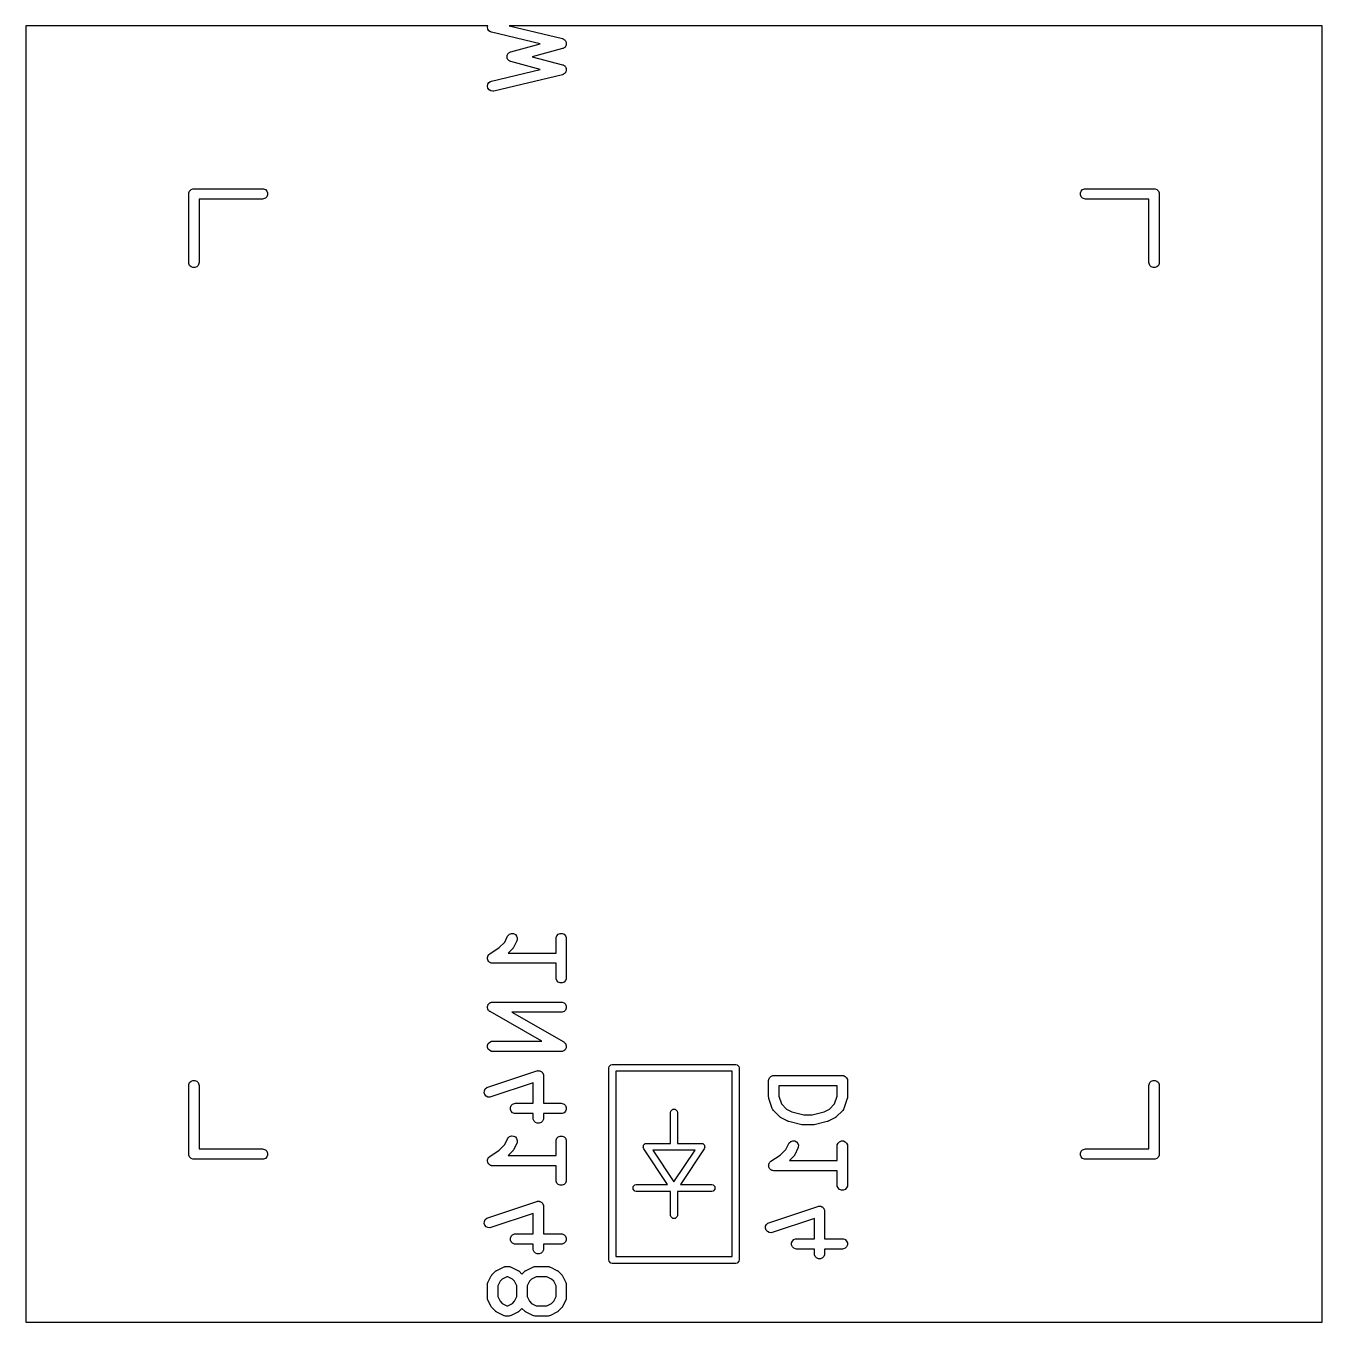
# Model space of a CAD drawing. Extents: x 100 to 190, y -154 to -36.
# Drawn here: x 142.95 to 161.85, y -133.28 to -114.38 of the extents above; entities that cross this region are included whole.
import ezdxf

# ---------------------------------------------------------------- set-up
doc = ezdxf.new("R2010")
doc.units = 0
doc.layers.add('BLACK', color=7, linetype='CONTINUOUS')

msp = doc.modelspace()

# ---------------------------------------------------------------- linework, layer by layer
at = {"layer": 'BLACK', "linetype": 'CONTINUOUS'}
for p, q in [((149.683951, -114.375), (142.95, -114.375)), ((142.95, -114.375), (142.95, -133.275)), ((149.679871, -114.392137), (149.683951, -114.375)), ((149.684504, -114.421032), (149.679871, -114.392137)), ((149.69984, -114.445954), (149.684504, -114.421032)), ((149.723547, -114.463111), (149.69984, -114.445954)), ((149.737447, -114.467901), (149.723547, -114.463111)), ((150.448303, -114.637152), (149.737447, -114.467901)), ((149.994871, -114.375), (150.772191, -114.560076)), ((161.85, -114.375), (149.994871, -114.375)), ((161.85, -133.275), (161.85, -114.375)), ((150.021208, -114.751044), (150.448303, -114.637152)), ((150.774144, -114.705504), (150.331613, -114.823512)), ((150.772191, -114.560076), (150.777209, -114.561805)), ((150.779119, -114.703638), (150.774144, -114.705504)), ((150.777209, -114.561805), (150.779013, -114.562045)), ((150.779013, -114.562045), (150.780642, -114.562988)), ((150.78091, -114.703351), (150.779119, -114.703638)), ((150.780642, -114.562988), (150.786091, -114.564866)), ((150.782509, -114.702366), (150.78091, -114.703351)), ((150.787911, -114.700341), (150.782509, -114.702366)), ((150.786091, -114.564866), (150.794914, -114.571251)), ((150.796559, -114.69372), (150.787911, -114.700341)), ((150.794914, -114.571251), (150.804337, -114.576707)), ((150.805832, -114.688015), (150.796559, -114.69372)), ((150.804337, -114.576707), (150.806677, -114.579764)), ((150.80809, -114.684894), (150.805832, -114.688015)), ((150.806677, -114.579764), (150.809798, -114.582023)), ((150.811148, -114.682554), (150.80809, -114.684894)), ((150.809798, -114.582023), (150.815503, -114.591294)), ((150.816602, -114.673132), (150.811148, -114.682554)), ((150.815503, -114.591294), (150.822125, -114.599945)), ((150.822989, -114.664308), (150.816602, -114.673132)), ((150.822125, -114.599945), (150.823118, -114.603668)), ((150.823881, -114.66056), (150.822989, -114.664308)), ((150.823118, -114.603668), (150.825134, -114.606945)), ((150.82581, -114.657229), (150.823881, -114.66056)), ((150.825134, -114.606945), (150.826856, -114.617688)), ((150.827244, -114.646435), (150.82581, -114.657229)), ((150.826856, -114.617688), (150.829665, -114.62822)), ((150.829767, -114.63584), (150.827244, -114.646435)), ((150.829665, -114.62822), (150.829157, -114.632038)), ((150.829157, -114.632038), (150.829767, -114.63584)), ((149.965688, -114.818697), (149.968237, -114.809134)), ((149.966327, -114.823512), (149.965688, -114.818697)), ((149.965688, -114.828327), (149.966327, -114.823512)), ((149.968237, -114.837889), (149.965688, -114.828327)), ((149.968237, -114.809134), (149.969542, -114.799319)), ((149.969542, -114.847705), (149.968237, -114.837889)), ((149.969542, -114.799319), (149.971976, -114.795113)), ((149.971976, -114.85191), (149.969542, -114.847705)), ((149.971976, -114.795113), (149.973228, -114.790421)), ((149.973228, -114.856603), (149.971976, -114.85191)), ((149.973228, -114.790421), (149.979243, -114.782561)), ((149.979243, -114.864462), (149.973228, -114.856603)), ((149.979243, -114.782561), (149.984204, -114.773994)), ((149.984204, -114.87303), (149.979243, -114.864462)), ((149.984204, -114.773994), (149.988061, -114.77104)), ((149.988061, -114.875983), (149.984204, -114.87303)), ((149.988061, -114.77104), (149.991015, -114.767183)), ((149.991015, -114.879841), (149.988061, -114.875983)), ((149.991015, -114.767183), (149.999582, -114.762222)), ((149.999582, -114.884801), (149.991015, -114.879841)), ((149.999582, -114.762222), (150.007442, -114.756207)), ((150.007442, -114.890817), (149.999582, -114.884801)), ((150.007442, -114.756207), (150.014629, -114.753511)), ((150.014629, -114.893512), (150.007442, -114.890817)), ((150.014629, -114.753511), (150.01634, -114.752521)), ((150.01634, -114.894503), (150.014629, -114.893512)), ((150.01634, -114.752521), (150.01778, -114.752329)), ((150.01778, -114.894694), (150.01634, -114.894503)), ((150.01778, -114.752329), (150.021208, -114.751044)), ((150.021208, -114.89598), (150.01778, -114.894694)), ((150.448303, -115.009871), (150.021208, -114.89598)), ((150.331613, -114.823512), (150.774144, -114.94152)), ((149.737447, -115.179124), (150.448303, -115.009871)), ((150.77219, -115.086948), (149.772191, -115.325044)), ((150.777208, -115.085218), (150.77219, -115.086948)), ((150.774144, -114.94152), (150.779119, -114.943385)), ((150.779013, -115.084979), (150.777208, -115.085218)), ((150.780642, -115.084035), (150.779013, -115.084979)), ((150.779119, -114.943385), (150.78091, -114.943673)), ((150.786091, -115.082158), (150.780642, -115.084035)), ((150.78091, -114.943673), (150.782509, -114.944657)), ((150.782509, -114.944657), (150.787911, -114.946683)), ((150.794914, -115.075772), (150.786091, -115.082158)), ((150.787911, -114.946683), (150.796559, -114.953303)), ((150.804337, -115.070317), (150.794914, -115.075772)), ((150.796559, -114.953303), (150.805832, -114.959009)), ((150.806677, -115.067259), (150.804337, -115.070317)), ((150.805832, -114.959009), (150.80809, -114.962129)), ((150.809798, -115.065001), (150.806677, -115.067259)), ((150.80809, -114.962129), (150.811148, -114.96447)), ((150.815503, -115.055729), (150.809798, -115.065001)), ((150.811148, -114.96447), (150.816605, -114.973895)), ((150.822125, -115.047079), (150.815503, -115.055729)), ((150.816605, -114.973895), (150.822988, -114.982716)), ((150.823118, -115.043355), (150.822125, -115.047079)), ((150.822988, -114.982716), (150.823879, -114.986461)), ((150.825134, -115.040079), (150.823118, -115.043355)), ((150.823879, -114.986461), (150.82581, -114.989795)), ((150.826856, -115.029335), (150.825134, -115.040079)), ((150.82581, -114.989795), (150.827244, -115.000592)), ((150.829665, -115.018804), (150.826856, -115.029335)), ((150.827244, -115.000592), (150.829767, -115.011184)), ((150.829767, -115.011184), (150.829157, -115.014985)), ((150.829157, -115.014985), (150.829665, -115.018804)), ((149.679871, -115.254888), (149.684504, -115.225993)), ((149.686649, -115.283356), (149.679871, -115.254888)), ((149.684504, -115.225993), (149.69984, -115.201071)), ((149.703806, -115.307063), (149.686649, -115.283356)), ((149.69984, -115.201071), (149.723547, -115.183914)), ((149.723547, -115.183914), (149.737447, -115.179124)), ((149.728728, -115.322399), (149.703806, -115.307063)), ((149.757623, -115.327032), (149.728728, -115.322399)), ((149.772191, -115.325044), (149.757623, -115.327032)), ((145.326441, -116.810368), (145.33764, -116.783332)), ((145.33764, -116.783332), (145.358332, -116.76264)), ((145.358332, -116.76264), (145.385368, -116.751441)), ((145.385368, -116.751441), (145.4, -116.75)), ((145.4, -116.75), (146.4, -116.75)), ((146.4, -116.75), (146.414632, -116.751441)), ((146.414632, -116.751441), (146.441668, -116.76264)), ((146.441668, -116.76264), (146.46236, -116.783332)), ((146.46236, -116.783332), (146.473559, -116.810368)), ((158.326441, -116.810368), (158.33764, -116.783332)), ((158.33764, -116.783332), (158.358332, -116.76264)), ((158.358332, -116.76264), (158.385368, -116.751441)), ((158.385368, -116.751441), (158.4, -116.75)), ((158.4, -116.75), (159.4, -116.75)), ((159.4, -116.75), (159.414632, -116.751441)), ((159.414632, -116.751441), (159.441668, -116.76264)), ((159.441668, -116.76264), (159.46236, -116.783332)), ((159.46236, -116.783332), (159.473559, -116.810368)), ((145.325, -116.825), (145.326441, -116.810368)), ((145.325, -117.825), (145.325, -116.825)), ((146.4, -116.9), (145.475, -116.9)), ((145.475, -116.9), (145.475, -117.825)), ((146.414632, -116.898559), (146.4, -116.9)), ((146.441668, -116.88736), (146.414632, -116.898559)), ((146.46236, -116.866668), (146.441668, -116.88736)), ((146.473559, -116.839632), (146.46236, -116.866668)), ((146.473559, -116.810368), (146.473559, -116.839632)), ((158.326441, -116.839632), (158.326441, -116.810368)), ((158.33764, -116.866668), (158.326441, -116.839632)), ((158.358332, -116.88736), (158.33764, -116.866668)), ((158.385368, -116.898559), (158.358332, -116.88736)), ((158.4, -116.9), (158.385368, -116.898559)), ((159.325, -116.9), (158.4, -116.9)), ((159.325, -117.825), (159.325, -116.9)), ((159.473559, -116.810368), (159.475, -116.825)), ((159.475, -116.825), (159.475, -117.825)), ((145.326441, -117.839632), (145.325, -117.825)), ((145.33764, -117.866668), (145.326441, -117.839632)), ((145.358332, -117.88736), (145.33764, -117.866668)), ((145.385368, -117.898559), (145.358332, -117.88736)), ((145.414632, -117.898559), (145.385368, -117.898559)), ((145.441668, -117.88736), (145.414632, -117.898559)), ((145.46236, -117.866668), (145.441668, -117.88736)), ((145.473559, -117.839632), (145.46236, -117.866668)), ((145.475, -117.825), (145.473559, -117.839632)), ((159.326441, -117.839632), (159.325, -117.825)), ((159.33764, -117.866668), (159.326441, -117.839632)), ((159.358332, -117.88736), (159.33764, -117.866668)), ((159.385368, -117.898559), (159.358332, -117.88736)), ((159.414632, -117.898559), (159.385368, -117.898559)), ((159.441668, -117.88736), (159.414632, -117.898559)), ((159.46236, -117.866668), (159.441668, -117.88736)), ((159.473559, -117.839632), (159.46236, -117.866668)), ((159.475, -117.825), (159.473559, -117.839632)), ((149.849894, -127.815227), (149.931275, -127.733847)), ((149.931275, -127.733847), (149.973451, -127.649495)), ((149.973451, -127.649495), (149.981283, -127.637052)), ((149.981283, -127.637052), (150.003391, -127.617879)), ((150.003391, -127.617879), (150.031152, -127.608625)), ((150.031152, -127.608625), (150.060342, -127.610699)), ((150.107615, -127.716577), (150.059996, -127.811815)), ((150.060342, -127.610699), (150.086517, -127.623787)), ((150.086517, -127.623787), (150.10569, -127.645894)), ((150.10569, -127.645894), (150.114944, -127.673656)), ((150.11287, -127.702846), (150.107615, -127.716577)), ((150.114944, -127.673656), (150.11287, -127.702846)), ((150.679819, -127.683036), (150.68126, -127.668404)), ((150.679819, -127.89375), (150.679819, -127.683036)), ((150.68126, -127.668404), (150.692459, -127.641368)), ((150.692459, -127.641368), (150.713151, -127.620676)), ((150.713151, -127.620676), (150.740187, -127.609477)), ((150.740187, -127.609477), (150.769451, -127.609477)), ((150.769451, -127.609477), (150.796487, -127.620676)), ((150.796487, -127.620676), (150.817179, -127.641368)), ((150.817179, -127.641368), (150.828378, -127.668404)), ((150.828378, -127.668404), (150.829819, -127.683036)), ((150.829819, -127.683036), (150.829819, -128.254464)), ((149.68126, -127.954118), (149.684101, -127.947257)), ((149.684101, -127.947257), (149.685558, -127.939977)), ((149.685558, -127.939977), (149.689646, -127.933871)), ((149.689646, -127.933871), (149.692459, -127.927082)), ((149.692459, -127.927082), (149.697709, -127.921831)), ((149.697709, -127.921831), (149.701841, -127.915662)), ((149.701841, -127.915662), (149.713099, -127.906441)), ((149.713099, -127.906441), (149.713151, -127.90639)), ((149.713151, -127.90639), (149.713173, -127.90638)), ((149.713173, -127.90638), (149.713216, -127.906346)), ((149.713216, -127.906346), (149.849894, -127.815227)), ((150.045947, -127.831307), (149.983504, -127.89375)), ((149.983504, -127.89375), (150.679819, -127.89375)), ((150.050667, -127.825556), (150.045947, -127.831307)), ((150.052164, -127.824258), (150.050667, -127.825556)), ((150.053583, -127.822003), (150.052164, -127.824258)), ((150.055275, -127.819942), (150.053583, -127.822003)), ((150.056033, -127.818109), (150.055275, -127.819942)), ((150.059996, -127.811815), (150.056033, -127.818109)), ((149.679819, -127.968671), (149.68126, -127.961466)), ((149.68126, -127.975955), (149.679819, -127.968671)), ((149.68126, -127.961466), (149.68126, -127.954118)), ((149.68126, -127.983382), (149.68126, -127.975955)), ((149.684072, -127.99017), (149.68126, -127.983382)), ((149.685498, -127.997379), (149.684072, -127.99017)), ((149.689617, -128.003557), (149.685498, -127.997379)), ((149.692459, -128.010418), (149.689617, -128.003557)), ((149.697654, -128.015613), (149.692459, -128.010418)), ((149.701731, -128.021728), (149.697654, -128.015613)), ((149.7079, -128.025859), (149.701731, -128.021728)), ((149.713151, -128.03111), (149.7079, -128.025859)), ((149.71994, -128.033922), (149.713151, -128.03111)), ((149.726046, -128.038011), (149.71994, -128.033922)), ((149.733326, -128.039467), (149.726046, -128.038011)), ((149.740187, -128.042309), (149.733326, -128.039467)), ((149.754663, -128.043734), (149.740187, -128.042309)), ((149.75474, -128.04375), (149.754663, -128.043734)), ((149.754766, -128.043744), (149.75474, -128.04375)), ((149.754819, -128.04375), (149.754766, -128.043744)), ((150.679819, -128.04375), (149.754819, -128.04375)), ((150.679819, -128.254464), (150.679819, -128.04375)), ((150.68126, -128.269096), (150.679819, -128.254464)), ((150.692459, -128.296132), (150.68126, -128.269096)), ((150.713151, -128.316824), (150.692459, -128.296132)), ((150.740187, -128.328023), (150.713151, -128.316824)), ((150.769451, -128.328023), (150.740187, -128.328023)), ((150.796487, -128.316824), (150.769451, -128.328023)), ((150.817179, -128.296132), (150.796487, -128.316824)), ((150.828378, -128.269096), (150.817179, -128.296132)), ((150.829819, -128.254464), (150.828378, -128.269096)), ((149.680002, -128.688275), (149.68126, -128.678378)), ((149.68126, -128.692887), (149.680002, -128.688275)), ((149.68126, -128.668404), (149.683089, -128.663988)), ((149.68126, -128.678378), (149.68126, -128.668404)), ((149.68126, -128.697668), (149.68126, -128.692887)), ((149.685077, -128.706883), (149.68126, -128.697668)), ((149.683089, -128.663988), (149.683692, -128.659245)), ((149.683692, -128.659245), (149.688642, -128.65058)), ((149.687702, -128.716507), (149.685077, -128.706883)), ((149.688642, -128.65058), (149.692459, -128.641368)), ((149.692459, -128.641368), (149.695837, -128.637989)), ((149.695837, -128.637989), (149.698211, -128.633836)), ((149.698211, -128.633836), (149.7061, -128.627726)), ((149.7061, -128.627726), (149.713151, -128.620676)), ((149.713151, -128.620676), (149.717567, -128.618846)), ((149.717567, -128.618846), (149.721348, -128.615919)), ((149.721348, -128.615919), (149.730971, -128.613294)), ((149.730971, -128.613294), (149.740187, -128.609477)), ((149.740187, -128.609477), (149.747669, -128.60874)), ((149.747669, -128.60874), (149.74958, -128.608219)), ((149.74958, -128.608219), (149.751055, -128.608406)), ((149.751055, -128.608406), (149.754819, -128.608036)), ((149.754819, -128.608036), (150.754819, -128.608036)), ((150.754819, -128.608036), (150.769451, -128.609477)), ((150.769451, -128.609477), (150.796487, -128.620676)), ((150.796487, -128.620676), (150.817179, -128.641368)), ((150.817179, -128.641368), (150.828378, -128.668404)), ((150.828378, -128.697668), (150.817179, -128.724704)), ((150.828378, -128.668404), (150.828378, -128.697668)), ((149.690629, -128.720287), (149.687702, -128.716507)), ((149.692459, -128.724704), (149.690629, -128.720287)), ((149.699509, -128.731754), (149.692459, -128.724704)), ((149.705619, -128.739644), (149.699509, -128.731754)), ((149.711751, -128.743996), (149.705619, -128.739644)), ((149.713151, -128.745396), (149.711751, -128.743996)), ((149.714525, -128.745965), (149.713151, -128.745396)), ((149.717609, -128.748154), (149.714525, -128.745965)), ((150.472402, -129.179464), (149.717609, -128.748154)), ((150.754819, -128.758036), (150.037236, -128.758036)), ((150.037236, -128.758036), (150.79203, -129.189346)), ((150.769451, -128.756595), (150.754819, -128.758036)), ((150.796487, -128.745396), (150.769451, -128.756595)), ((150.817179, -128.724704), (150.796487, -128.745396)), ((149.68126, -129.239832), (149.692459, -129.212796)), ((149.68126, -129.269096), (149.68126, -129.239832)), ((149.692459, -129.296132), (149.68126, -129.269096)), ((149.692459, -129.212796), (149.713151, -129.192104)), ((149.713151, -129.192104), (149.740187, -129.180905)), ((149.740187, -129.180905), (149.754819, -129.179464)), ((149.754819, -129.179464), (150.472402, -129.179464)), ((150.79203, -129.189346), (150.795114, -129.191535)), ((150.795114, -129.191535), (150.796487, -129.192104)), ((150.796487, -129.192104), (150.797884, -129.193501)), ((150.797884, -129.193501), (150.804019, -129.197856)), ((150.804019, -129.197856), (150.810127, -129.205744)), ((150.810127, -129.205744), (150.817179, -129.212796)), ((150.817179, -129.212796), (150.819009, -129.217214)), ((150.819009, -129.217214), (150.821936, -129.220994)), ((150.821936, -129.220994), (150.82456, -129.230615)), ((150.82456, -129.230615), (150.828378, -129.239832)), ((150.826548, -129.273511), (150.825946, -129.278255)), ((150.828378, -129.269096), (150.826548, -129.273511)), ((150.828378, -129.239832), (150.828378, -129.244612)), ((150.828378, -129.244612), (150.829636, -129.249225)), ((150.829636, -129.249225), (150.828378, -129.259121)), ((150.828378, -129.259121), (150.828378, -129.269096)), ((149.713151, -129.316824), (149.692459, -129.296132)), ((149.740187, -129.328023), (149.713151, -129.316824)), ((149.754819, -129.329464), (149.740187, -129.328023)), ((150.754819, -129.329464), (149.754819, -129.329464)), ((150.758582, -129.329093), (150.754819, -129.329464)), ((150.760058, -129.329281), (150.758582, -129.329093)), ((150.761968, -129.328759), (150.760058, -129.329281)), ((150.769451, -129.328023), (150.761968, -129.328759)), ((150.778666, -129.324205), (150.769451, -129.328023)), ((150.78829, -129.321581), (150.778666, -129.324205)), ((150.79207, -129.318653), (150.78829, -129.321581)), ((150.796487, -129.316824), (150.79207, -129.318653)), ((150.803537, -129.309773), (150.796487, -129.316824)), ((150.811427, -129.303664), (150.803537, -129.309773)), ((150.8138, -129.29951), (150.811427, -129.303664)), ((150.817179, -129.296132), (150.8138, -129.29951)), ((150.820995, -129.286919), (150.817179, -129.296132)), ((150.825946, -129.278255), (150.820995, -129.286919)), ((149.683483, -129.84998), (150.397767, -129.611885)), ((150.397767, -129.611885), (150.405022, -129.610235)), ((150.405022, -129.610235), (150.406853, -129.609477)), ((150.406853, -129.609477), (150.408357, -129.609477)), ((150.408357, -129.609477), (150.412104, -129.608625)), ((150.412104, -129.608625), (150.424089, -129.609477)), ((150.424089, -129.609477), (150.436117, -129.609477)), ((150.436117, -129.609477), (150.438608, -129.610509)), ((150.438608, -129.610509), (150.441294, -129.6107)), ((150.441294, -129.6107), (150.452041, -129.616073)), ((150.452041, -129.616073), (150.463153, -129.620676)), ((150.463153, -129.620676), (150.465058, -129.622581)), ((150.465058, -129.622581), (150.467468, -129.623786)), ((150.467468, -129.623786), (150.475342, -129.632865)), ((150.475342, -129.632865), (150.483845, -129.641368)), ((150.483845, -129.641368), (150.484876, -129.643858)), ((150.484876, -129.643858), (150.486642, -129.645894)), ((150.486642, -129.645894), (150.490442, -129.657294)), ((151.45, -129.56875), (151.453806, -129.549616)), ((151.45, -132.36875), (151.45, -129.56875)), ((151.453806, -129.549616), (151.480866, -129.522556)), ((151.480866, -129.522556), (151.5, -129.51875)), ((151.5, -129.51875), (153.3, -129.51875)), ((151.55, -129.61875), (151.55, -132.31875)), ((153.25, -129.61875), (151.55, -129.61875)), ((153.25, -132.31875), (153.25, -129.61875)), ((153.3, -129.51875), (153.319134, -129.522556)), ((153.319134, -129.522556), (153.346194, -129.549616)), ((153.346194, -129.549616), (153.35, -129.56875)), ((153.35, -129.56875), (153.35, -132.36875)), ((145.325, -129.825), (145.326441, -129.810368)), ((145.325, -130.825), (145.325, -129.825)), ((145.326441, -129.810368), (145.33764, -129.783332)), ((145.33764, -129.783332), (145.358332, -129.76264)), ((145.358332, -129.76264), (145.385368, -129.751441)), ((145.385368, -129.751441), (145.414632, -129.751441)), ((145.414632, -129.751441), (145.441668, -129.76264)), ((145.441668, -129.76264), (145.46236, -129.783332)), ((145.46236, -129.783332), (145.473559, -129.810368)), ((145.473559, -129.810368), (145.475, -129.825)), ((145.475, -129.825), (145.475, -130.75)), ((150.346485, -129.787092), (149.730917, -129.992282)), ((150.346485, -130.084226), (150.346485, -129.787092)), ((150.490442, -129.657294), (150.495044, -129.668404)), ((150.495044, -129.668404), (150.49542, -129.67223)), ((150.49542, -129.67223), (150.495896, -129.673656)), ((150.495896, -129.673656), (150.495755, -129.67563)), ((150.495755, -129.67563), (150.496485, -129.683036)), ((150.496485, -129.683036), (150.496485, -130.084226)), ((153.779819, -129.754464), (153.78126, -129.739832)), ((153.779819, -129.992559), (153.779819, -129.754464)), ((153.78126, -129.739832), (153.792459, -129.712796)), ((153.792459, -129.712796), (153.813151, -129.692104)), ((153.813151, -129.692104), (153.840187, -129.680905)), ((153.840187, -129.680905), (153.854819, -129.679464)), ((153.854819, -129.679464), (154.854819, -129.679464)), ((154.779819, -129.829464), (153.929819, -129.829464)), ((153.929819, -129.829464), (153.929819, -129.980388)), ((154.779819, -129.980389), (154.779819, -129.829464)), ((154.854819, -129.679464), (154.869451, -129.680905)), ((154.869451, -129.680905), (154.896487, -129.692104)), ((154.896487, -129.692104), (154.917179, -129.712796)), ((154.917179, -129.712796), (154.928378, -129.739832)), ((154.928378, -129.739832), (154.929819, -129.754464)), ((154.929819, -129.754464), (154.929819, -129.992559)), ((159.325, -129.825), (159.326441, -129.810368)), ((159.325, -130.75), (159.325, -129.825)), ((159.326441, -129.810368), (159.33764, -129.783332)), ((159.33764, -129.783332), (159.358332, -129.76264)), ((159.358332, -129.76264), (159.385368, -129.751441)), ((159.385368, -129.751441), (159.414632, -129.751441)), ((159.414632, -129.751441), (159.441668, -129.76264)), ((159.441668, -129.76264), (159.46236, -129.783332)), ((159.46236, -129.783332), (159.473559, -129.810368)), ((159.473559, -129.810368), (159.475, -129.825)), ((159.475, -129.825), (159.475, -130.825)), ((149.632789, -129.930511), (149.634864, -129.901321)), ((149.642043, -129.958274), (149.632789, -129.930511)), ((149.634864, -129.901321), (149.64795, -129.875148)), ((149.661217, -129.980381), (149.642043, -129.958274)), ((149.64795, -129.875148), (149.670057, -129.855974)), ((149.68739, -129.993467), (149.661217, -129.980381)), ((149.670057, -129.855974), (149.683483, -129.84998)), ((149.71658, -129.995542), (149.68739, -129.993467)), ((149.730917, -129.992282), (149.71658, -129.995542)), ((153.780548, -129.999964), (153.779819, -129.992559)), ((153.780408, -130.001939), (153.780548, -129.999964)), ((153.780998, -130.004536), (153.780408, -130.001939)), ((153.78126, -130.007191), (153.780998, -130.004536)), ((153.782018, -130.009022), (153.78126, -130.007191)), ((153.783668, -130.016276), (153.782018, -130.009022)), ((153.831287, -130.159133), (153.783668, -130.016276)), ((153.929819, -129.980388), (153.96799, -130.094902)), ((154.741648, -130.094901), (154.779819, -129.980389)), ((154.92597, -130.016277), (154.878351, -130.159133)), ((154.927619, -130.009021), (154.92597, -130.016277)), ((154.928378, -130.007191), (154.927619, -130.009021)), ((154.928639, -130.004537), (154.928378, -130.007191)), ((154.92923, -130.00194), (154.928639, -130.004537)), ((154.929819, -129.992559), (154.929089, -129.999965)), ((154.929089, -129.999965), (154.92923, -130.00194)), ((150.014593, -130.144594), (150.025792, -130.117558)), ((150.014593, -130.173858), (150.014593, -130.144594)), ((150.025792, -130.200894), (150.014593, -130.173858)), ((150.025792, -130.117558), (150.046484, -130.096866)), ((150.046484, -130.221586), (150.025792, -130.200894)), ((150.046484, -130.096866), (150.07352, -130.085667)), ((150.07352, -130.085667), (150.088152, -130.084226)), ((150.088152, -130.084226), (150.346485, -130.084226)), ((150.496485, -130.084226), (150.754819, -130.084226)), ((150.754819, -130.084226), (150.769451, -130.085667)), ((150.769451, -130.085667), (150.796487, -130.096866)), ((150.796487, -130.096866), (150.817179, -130.117558)), ((150.817179, -130.200894), (150.796487, -130.221586)), ((150.817179, -130.117558), (150.828378, -130.144594)), ((150.828378, -130.173858), (150.817179, -130.200894)), ((150.828378, -130.144594), (150.828378, -130.173858)), ((152.35, -130.21875), (152.353806, -130.199616)), ((152.35, -130.66875), (152.35, -130.21875)), ((152.353806, -130.199616), (152.380866, -130.172556)), ((152.380866, -130.172556), (152.419134, -130.172556)), ((152.419134, -130.172556), (152.446194, -130.199616)), ((152.446194, -130.199616), (152.45, -130.21875)), ((152.45, -130.21875), (152.45, -130.66875)), ((153.837281, -130.172558), (153.831287, -130.159133)), ((153.839046, -130.174593), (153.837281, -130.172558)), ((153.840078, -130.177084), (153.839046, -130.174593)), ((153.849405, -130.188449), (153.840078, -130.177084)), ((153.944643, -130.283687), (153.849405, -130.188449)), ((153.96799, -130.094902), (154.042103, -130.169015)), ((154.042103, -130.169015), (154.11909, -130.207508)), ((154.11909, -130.207508), (154.292624, -130.250892)), ((154.417013, -130.250892), (154.590547, -130.207508)), ((154.590547, -130.207508), (154.667534, -130.169014)), ((154.667534, -130.169014), (154.741648, -130.094901)), ((154.860233, -130.188449), (154.764994, -130.283687)), ((154.869561, -130.177084), (154.860233, -130.188449)), ((154.870592, -130.174593), (154.869561, -130.177084)), ((154.872357, -130.172559), (154.870592, -130.174593)), ((154.878351, -130.159133), (154.872357, -130.172559)), ((150.07352, -130.232785), (150.046484, -130.221586)), ((150.088152, -130.234226), (150.07352, -130.232785)), ((150.346485, -130.234226), (150.088152, -130.234226)), ((150.346485, -130.302083), (150.346485, -130.234226)), ((150.347926, -130.316715), (150.346485, -130.302083)), ((150.359125, -130.343751), (150.347926, -130.316715)), ((150.379817, -130.364443), (150.359125, -130.343751)), ((150.406853, -130.375642), (150.379817, -130.364443)), ((150.436117, -130.375642), (150.406853, -130.375642)), ((150.463153, -130.364443), (150.436117, -130.375642)), ((150.483845, -130.343751), (150.463153, -130.364443)), ((150.495044, -130.316715), (150.483845, -130.343751)), ((150.496485, -130.302083), (150.495044, -130.316715)), ((150.754819, -130.234226), (150.496485, -130.234226)), ((150.496485, -130.234226), (150.496485, -130.302083)), ((150.769451, -130.232785), (150.754819, -130.234226)), ((150.796487, -130.221586), (150.769451, -130.232785)), ((153.950393, -130.288407), (153.944643, -130.283687)), ((153.951692, -130.289904), (153.950393, -130.288407)), ((153.953946, -130.291323), (153.951692, -130.289904)), ((153.956008, -130.293015), (153.953946, -130.291323)), ((153.95784, -130.293773), (153.956008, -130.293015)), ((153.964135, -130.297736), (153.95784, -130.293773)), ((154.059373, -130.345355), (153.964135, -130.297736)), ((154.060442, -130.345764), (154.059373, -130.345355)), ((154.060878, -130.346087), (154.060442, -130.345764)), ((154.067014, -130.348279), (154.060878, -130.346087)), ((154.073104, -130.35061), (154.067014, -130.348279)), ((154.073644, -130.350648), (154.073104, -130.35061)), ((154.074724, -130.351034), (154.073644, -130.350648)), ((154.2652, -130.398653), (154.074724, -130.351034)), ((154.267736, -130.399028), (154.2652, -130.398653)), ((154.268758, -130.399451), (154.267736, -130.399028)), ((154.27427, -130.399993), (154.268758, -130.399451)), ((154.279744, -130.400803), (154.27427, -130.399993)), ((154.280836, -130.40064), (154.279744, -130.400803)), ((154.28339, -130.400892), (154.280836, -130.40064)), ((154.426247, -130.400892), (154.28339, -130.400892)), ((154.292624, -130.250892), (154.417013, -130.250892)), ((154.4288, -130.40064), (154.426247, -130.400892)), ((154.429893, -130.400803), (154.4288, -130.40064)), ((154.435366, -130.399993), (154.429893, -130.400803)), ((154.440879, -130.399451), (154.435366, -130.399993)), ((154.4419, -130.399028), (154.440879, -130.399451)), ((154.444437, -130.398653), (154.4419, -130.399028)), ((154.634913, -130.351034), (154.444437, -130.398653)), ((154.635992, -130.350648), (154.634913, -130.351034)), ((154.636532, -130.35061), (154.635992, -130.350648)), ((154.642613, -130.348282), (154.636532, -130.35061)), ((154.648759, -130.346087), (154.642613, -130.348282)), ((154.649194, -130.345764), (154.648759, -130.346087)), ((154.650264, -130.345355), (154.649194, -130.345764)), ((154.745502, -130.297736), (154.650264, -130.345355)), ((154.751798, -130.293772), (154.745502, -130.297736)), ((154.753628, -130.293015), (154.751798, -130.293772)), ((154.755686, -130.291325), (154.753628, -130.293015)), ((154.757945, -130.289904), (154.755686, -130.291325)), ((154.759244, -130.288405), (154.757945, -130.289904)), ((154.764994, -130.283687), (154.759244, -130.288405)), ((149.973451, -130.601876), (149.981283, -130.589433)), ((149.981283, -130.589433), (150.003391, -130.57026)), ((150.003391, -130.57026), (150.031152, -130.561006)), ((150.031152, -130.561006), (150.060342, -130.56308)), ((150.060342, -130.56308), (150.086517, -130.576168)), ((150.086517, -130.576168), (150.10569, -130.598275)), ((150.10569, -130.598275), (150.114944, -130.626037)), ((150.68126, -130.620785), (150.692459, -130.593749)), ((150.692459, -130.593749), (150.713151, -130.573057)), ((150.713151, -130.573057), (150.740187, -130.561858)), ((150.740187, -130.561858), (150.769451, -130.561858)), ((150.769451, -130.561858), (150.796487, -130.573057)), ((150.796487, -130.573057), (150.817179, -130.593749)), ((150.817179, -130.593749), (150.828378, -130.620785)), ((145.475, -130.75), (146.4, -130.75)), ((146.4, -130.75), (146.414632, -130.751441)), ((146.414632, -130.751441), (146.441668, -130.76264)), ((146.441668, -130.76264), (146.46236, -130.783332)), ((146.46236, -130.783332), (146.473559, -130.810368)), ((149.713216, -130.858727), (149.849894, -130.767608)), ((149.849894, -130.767608), (149.931275, -130.686228)), ((149.931275, -130.686228), (149.973451, -130.601876)), ((150.045947, -130.783688), (149.983504, -130.846131)), ((150.050667, -130.777937), (150.045947, -130.783688)), ((150.052164, -130.776639), (150.050667, -130.777937)), ((150.053583, -130.774384), (150.052164, -130.776639)), ((150.055275, -130.772323), (150.053583, -130.774384)), ((150.056033, -130.77049), (150.055275, -130.772323)), ((150.059996, -130.764196), (150.056033, -130.77049)), ((150.107615, -130.668958), (150.059996, -130.764196)), ((150.11287, -130.655227), (150.107615, -130.668958)), ((150.114944, -130.626037), (150.11287, -130.655227)), ((150.679819, -130.635417), (150.68126, -130.620785)), ((150.679819, -130.846131), (150.679819, -130.635417)), ((150.828378, -130.620785), (150.829819, -130.635417)), ((150.829819, -130.635417), (150.829819, -131.206845)), ((151.950951, -130.728453), (151.953806, -130.714178)), ((151.953806, -130.735366), (151.950951, -130.728453)), ((151.953806, -130.699616), (151.957446, -130.695975)), ((151.953806, -130.714178), (151.953806, -130.699616)), ((151.953806, -130.737884), (151.953806, -130.735366)), ((151.955576, -130.739654), (151.953806, -130.737884)), ((151.958397, -130.746485), (151.955576, -130.739654)), ((151.957446, -130.695975), (151.958456, -130.690928)), ((152.306574, -131.26875), (151.958397, -130.746485)), ((151.958456, -130.690928), (151.970569, -130.682852)), ((151.970569, -130.682852), (151.980866, -130.672556)), ((151.980866, -130.672556), (151.988203, -130.671096)), ((151.988203, -130.671096), (151.990297, -130.669701)), ((151.990297, -130.669701), (151.992751, -130.670191)), ((151.992751, -130.670191), (152, -130.66875)), ((152, -130.66875), (152.35, -130.66875)), ((152.093426, -130.76875), (152.399999, -131.228611)), ((152.706574, -130.76875), (152.093426, -130.76875)), ((152.399999, -131.228611), (152.706574, -130.76875)), ((152.45, -130.66875), (152.8, -130.66875)), ((152.841602, -130.746485), (152.493426, -131.26875)), ((152.8, -130.66875), (152.807248, -130.670191)), ((152.807248, -130.670191), (152.809703, -130.669701)), ((152.809703, -130.669701), (152.811796, -130.671096)), ((152.811796, -130.671096), (152.819134, -130.672556)), ((152.819134, -130.672556), (152.82943, -130.682852)), ((152.82943, -130.682852), (152.841544, -130.690928)), ((152.841544, -130.690928), (152.842553, -130.695975)), ((152.844422, -130.739655), (152.841602, -130.746485)), ((152.842553, -130.695975), (152.846194, -130.699616)), ((152.846194, -130.737884), (152.844422, -130.739655)), ((152.846194, -130.699616), (152.846194, -130.714178)), ((152.846194, -130.714178), (152.849049, -130.728454)), ((152.849049, -130.728454), (152.846194, -130.735366)), ((152.846194, -130.735366), (152.846194, -130.737884)), ((153.949894, -130.839036), (154.031275, -130.757656)), ((154.031275, -130.757656), (154.073451, -130.673304)), ((154.073451, -130.673304), (154.081283, -130.660861)), ((154.081283, -130.660861), (154.103391, -130.641688)), ((154.103391, -130.641688), (154.131152, -130.632434)), ((154.131152, -130.632434), (154.160342, -130.634508)), ((154.207615, -130.740386), (154.159996, -130.835624)), ((154.160342, -130.634508), (154.186517, -130.647596)), ((154.186517, -130.647596), (154.20569, -130.669703)), ((154.20569, -130.669703), (154.214944, -130.697465)), ((154.21287, -130.726655), (154.207615, -130.740386)), ((154.214944, -130.697465), (154.21287, -130.726655)), ((154.779819, -130.706845), (154.78126, -130.692213)), ((154.779819, -130.917559), (154.779819, -130.706845)), ((154.78126, -130.692213), (154.792459, -130.665177)), ((154.792459, -130.665177), (154.813151, -130.644485)), ((154.813151, -130.644485), (154.840187, -130.633286)), ((154.840187, -130.633286), (154.869451, -130.633286)), ((154.869451, -130.633286), (154.896487, -130.644485)), ((154.896487, -130.644485), (154.917179, -130.665177)), ((154.917179, -130.665177), (154.928378, -130.692213)), ((154.928378, -130.692213), (154.929819, -130.706845)), ((154.929819, -130.706845), (154.929819, -131.278273)), ((158.326441, -130.810368), (158.33764, -130.783332)), ((158.33764, -130.783332), (158.358332, -130.76264)), ((158.358332, -130.76264), (158.385368, -130.751441)), ((158.385368, -130.751441), (158.4, -130.75)), ((158.4, -130.75), (159.325, -130.75)), ((145.326441, -130.839632), (145.325, -130.825)), ((145.33764, -130.866668), (145.326441, -130.839632)), ((145.358332, -130.88736), (145.33764, -130.866668)), ((145.385368, -130.898559), (145.358332, -130.88736)), ((145.4, -130.9), (145.385368, -130.898559)), ((146.4, -130.9), (145.4, -130.9)), ((146.414632, -130.898559), (146.4, -130.9)), ((146.441668, -130.88736), (146.414632, -130.898559)), ((146.46236, -130.866668), (146.441668, -130.88736)), ((146.473559, -130.839632), (146.46236, -130.866668)), ((146.473559, -130.810368), (146.473559, -130.839632)), ((149.679819, -130.921052), (149.68126, -130.913847)), ((149.68126, -130.928336), (149.679819, -130.921052)), ((149.68126, -130.906499), (149.684101, -130.899638)), ((149.68126, -130.913847), (149.68126, -130.906499)), ((149.68126, -130.935763), (149.68126, -130.928336)), ((149.684072, -130.942551), (149.68126, -130.935763)), ((149.685498, -130.94976), (149.684072, -130.942551)), ((149.684101, -130.899638), (149.685558, -130.892358)), ((149.689617, -130.955938), (149.685498, -130.94976)), ((149.685558, -130.892358), (149.689646, -130.886252)), ((149.692459, -130.962799), (149.689617, -130.955938)), ((149.689646, -130.886252), (149.692459, -130.879463)), ((149.692459, -130.879463), (149.697709, -130.874212)), ((149.697654, -130.967994), (149.692459, -130.962799)), ((149.701731, -130.974109), (149.697654, -130.967994)), ((149.697709, -130.874212), (149.701841, -130.868043)), ((149.7079, -130.97824), (149.701731, -130.974109)), ((149.701841, -130.868043), (149.713099, -130.858822)), ((149.713099, -130.858822), (149.713151, -130.858771)), ((149.713151, -130.858771), (149.713173, -130.858761)), ((149.713173, -130.858761), (149.713216, -130.858727)), ((149.983504, -130.846131), (150.679819, -130.846131)), ((153.78126, -130.977927), (153.784101, -130.971066)), ((153.784101, -130.971066), (153.785558, -130.963786)), ((153.785558, -130.963786), (153.789646, -130.95768)), ((153.789646, -130.95768), (153.792459, -130.950891)), ((153.792459, -130.950891), (153.797709, -130.94564)), ((153.797709, -130.94564), (153.801841, -130.939471)), ((153.801841, -130.939471), (153.813099, -130.93025)), ((153.813099, -130.93025), (153.813151, -130.930199)), ((153.813151, -130.930199), (153.813173, -130.930189)), ((153.813173, -130.930189), (153.813216, -130.930155)), ((153.813216, -130.930155), (153.949894, -130.839036)), ((154.145947, -130.855116), (154.083504, -130.917559)), ((154.083504, -130.917559), (154.779819, -130.917559)), ((154.150667, -130.849365), (154.145947, -130.855116)), ((154.152164, -130.848067), (154.150667, -130.849365)), ((154.153583, -130.845812), (154.152164, -130.848067)), ((154.155275, -130.843751), (154.153583, -130.845812)), ((154.156033, -130.841918), (154.155275, -130.843751)), ((154.159996, -130.835624), (154.156033, -130.841918)), ((158.326441, -130.839632), (158.326441, -130.810368)), ((158.33764, -130.866668), (158.326441, -130.839632)), ((158.358332, -130.88736), (158.33764, -130.866668)), ((158.385368, -130.898559), (158.358332, -130.88736)), ((158.4, -130.9), (158.385368, -130.898559)), ((159.4, -130.9), (158.4, -130.9)), ((159.414632, -130.898559), (159.4, -130.9)), ((159.441668, -130.88736), (159.414632, -130.898559)), ((159.46236, -130.866668), (159.441668, -130.88736)), ((159.473559, -130.839632), (159.46236, -130.866668)), ((159.475, -130.825), (159.473559, -130.839632)), ((149.713151, -130.983491), (149.7079, -130.97824)), ((149.71994, -130.986303), (149.713151, -130.983491)), ((149.726046, -130.990392), (149.71994, -130.986303)), ((149.733326, -130.991848), (149.726046, -130.990392)), ((149.740187, -130.99469), (149.733326, -130.991848)), ((149.754663, -130.996115), (149.740187, -130.99469)), ((149.75474, -130.996131), (149.754663, -130.996115)), ((149.754766, -130.996125), (149.75474, -130.996131)), ((149.754819, -130.996131), (149.754766, -130.996125)), ((150.679819, -130.996131), (149.754819, -130.996131)), ((150.679819, -131.206845), (150.679819, -130.996131)), ((153.779819, -130.99248), (153.78126, -130.985275)), ((153.78126, -130.999764), (153.779819, -130.99248)), ((153.78126, -130.985275), (153.78126, -130.977927)), ((153.78126, -131.007191), (153.78126, -130.999764)), ((153.784072, -131.013979), (153.78126, -131.007191)), ((153.785498, -131.021188), (153.784072, -131.013979)), ((153.789617, -131.027366), (153.785498, -131.021188)), ((153.792459, -131.034227), (153.789617, -131.027366)), ((153.797654, -131.039422), (153.792459, -131.034227)), ((153.801731, -131.045537), (153.797654, -131.039422)), ((153.8079, -131.049668), (153.801731, -131.045537)), ((153.813151, -131.054919), (153.8079, -131.049668)), ((153.81994, -131.057731), (153.813151, -131.054919)), ((153.826046, -131.06182), (153.81994, -131.057731)), ((153.833326, -131.063276), (153.826046, -131.06182)), ((153.840187, -131.066118), (153.833326, -131.063276)), ((153.854663, -131.067543), (153.840187, -131.066118)), ((153.85474, -131.067559), (153.854663, -131.067543)), ((153.854766, -131.067553), (153.85474, -131.067559)), ((153.854819, -131.067559), (153.854766, -131.067553)), ((154.779819, -131.067559), (153.854819, -131.067559)), ((154.779819, -131.278273), (154.779819, -131.067559)), ((150.68126, -131.221477), (150.679819, -131.206845)), ((150.692459, -131.248513), (150.68126, -131.221477)), ((150.713151, -131.269205), (150.692459, -131.248513)), ((150.740187, -131.280404), (150.713151, -131.269205)), ((150.769451, -131.280404), (150.740187, -131.280404)), ((150.796487, -131.269205), (150.769451, -131.280404)), ((150.817179, -131.248513), (150.796487, -131.269205)), ((150.828378, -131.221477), (150.817179, -131.248513)), ((150.829819, -131.206845), (150.828378, -131.221477)), ((151.803806, -131.299616), (151.830866, -131.272556)), ((151.803806, -131.337884), (151.803806, -131.299616)), ((151.830866, -131.364944), (151.803806, -131.337884)), ((151.830866, -131.272556), (151.85, -131.26875)), ((151.85, -131.26875), (152.306574, -131.26875)), ((152.493426, -131.26875), (152.95, -131.26875)), ((152.95, -131.26875), (152.969134, -131.272556)), ((152.969134, -131.272556), (152.996194, -131.299616)), ((152.996194, -131.337884), (152.969134, -131.364944)), ((152.996194, -131.299616), (152.996194, -131.337884)), ((154.78126, -131.292905), (154.779819, -131.278273)), ((154.792459, -131.319941), (154.78126, -131.292905)), ((154.813151, -131.340633), (154.792459, -131.319941)), ((154.840187, -131.351832), (154.813151, -131.340633)), ((154.869451, -131.351832), (154.840187, -131.351832)), ((154.896487, -131.340633), (154.869451, -131.351832)), ((154.917179, -131.319941), (154.896487, -131.340633)), ((154.928378, -131.292905), (154.917179, -131.319941)), ((154.929819, -131.278273), (154.928378, -131.292905)), ((149.683483, -131.754742), (150.397767, -131.516647)), ((150.397767, -131.516647), (150.405022, -131.514997)), ((150.405022, -131.514997), (150.406853, -131.514239)), ((150.406853, -131.514239), (150.408357, -131.514239)), ((150.408357, -131.514239), (150.412104, -131.513387)), ((150.412104, -131.513387), (150.424089, -131.514239)), ((150.424089, -131.514239), (150.436117, -131.514239)), ((150.436117, -131.514239), (150.438608, -131.515271)), ((150.438608, -131.515271), (150.441294, -131.515462)), ((150.441294, -131.515462), (150.452041, -131.520835)), ((150.452041, -131.520835), (150.463153, -131.525438)), ((150.463153, -131.525438), (150.465058, -131.527343)), ((150.465058, -131.527343), (150.467468, -131.528548)), ((150.467468, -131.528548), (150.475342, -131.537627)), ((150.475342, -131.537627), (150.483845, -131.54613)), ((151.85, -131.36875), (151.830866, -131.364944)), ((152.35, -131.36875), (151.85, -131.36875)), ((152.35, -131.71875), (152.35, -131.36875)), ((152.95, -131.36875), (152.45, -131.36875)), ((152.45, -131.36875), (152.45, -131.71875)), ((152.969134, -131.364944), (152.95, -131.36875)), ((150.346485, -131.691854), (149.730917, -131.897044)), ((150.346485, -131.988988), (150.346485, -131.691854)), ((150.483845, -131.54613), (150.484876, -131.54862)), ((150.484876, -131.54862), (150.486642, -131.550656)), ((150.486642, -131.550656), (150.490442, -131.562056)), ((150.490442, -131.562056), (150.495044, -131.573166)), ((150.495044, -131.573166), (150.49542, -131.576992)), ((150.49542, -131.576992), (150.495896, -131.578418)), ((150.495896, -131.578418), (150.495755, -131.580392)), ((150.495755, -131.580392), (150.496485, -131.587798)), ((150.496485, -131.587798), (150.496485, -131.988988)), ((152.353806, -131.737884), (152.35, -131.71875)), ((152.45, -131.71875), (152.446194, -131.737884)), ((153.783483, -131.82617), (154.497767, -131.588075)), ((154.497767, -131.588075), (154.505022, -131.586425)), ((154.505022, -131.586425), (154.506853, -131.585667)), ((154.506853, -131.585667), (154.508357, -131.585667)), ((154.508357, -131.585667), (154.512104, -131.584815)), ((154.512104, -131.584815), (154.524089, -131.585667)), ((154.524089, -131.585667), (154.536117, -131.585667)), ((154.536117, -131.585667), (154.538608, -131.586699)), ((154.538608, -131.586699), (154.541294, -131.58689)), ((154.541294, -131.58689), (154.552041, -131.592263)), ((154.552041, -131.592263), (154.563153, -131.596866)), ((154.563153, -131.596866), (154.565058, -131.598771)), ((154.565058, -131.598771), (154.567468, -131.599976)), ((154.567468, -131.599976), (154.575342, -131.609055)), ((154.575342, -131.609055), (154.583845, -131.617558)), ((154.583845, -131.617558), (154.584876, -131.620048)), ((154.584876, -131.620048), (154.586642, -131.622084)), ((154.586642, -131.622084), (154.590442, -131.633484)), ((154.590442, -131.633484), (154.595044, -131.644594)), ((154.595044, -131.644594), (154.59542, -131.64842)), ((154.59542, -131.64842), (154.595896, -131.649846)), ((154.595896, -131.649846), (154.595755, -131.65182)), ((154.595755, -131.65182), (154.596485, -131.659226)), ((154.596485, -131.659226), (154.596485, -132.060416)), ((149.632789, -131.835273), (149.634864, -131.806083)), ((149.642043, -131.863036), (149.632789, -131.835273)), ((149.634864, -131.806083), (149.64795, -131.77991)), ((149.661217, -131.885143), (149.642043, -131.863036)), ((149.64795, -131.77991), (149.670057, -131.760736)), ((149.68739, -131.898229), (149.661217, -131.885143)), ((149.670057, -131.760736), (149.683483, -131.754742)), ((149.71658, -131.900304), (149.68739, -131.898229)), ((149.730917, -131.897044), (149.71658, -131.900304)), ((152.380866, -131.764944), (152.353806, -131.737884)), ((152.419134, -131.764944), (152.380866, -131.764944)), ((152.446194, -131.737884), (152.419134, -131.764944)), ((153.732789, -131.906701), (153.734864, -131.877511)), ((153.742043, -131.934464), (153.732789, -131.906701)), ((153.734864, -131.877511), (153.74795, -131.851338)), ((153.74795, -131.851338), (153.770057, -131.832164)), ((153.770057, -131.832164), (153.783483, -131.82617)), ((154.446485, -131.763282), (153.830917, -131.968472)), ((154.446485, -132.060416), (154.446485, -131.763282)), ((150.014593, -132.049356), (150.025792, -132.02232)), ((150.014593, -132.07862), (150.014593, -132.049356)), ((150.025792, -132.105656), (150.014593, -132.07862)), ((150.025792, -132.02232), (150.046484, -132.001628)), ((150.046484, -132.126348), (150.025792, -132.105656)), ((150.046484, -132.001628), (150.07352, -131.990429)), ((150.07352, -131.990429), (150.088152, -131.988988)), ((150.088152, -131.988988), (150.346485, -131.988988)), ((150.496485, -131.988988), (150.754819, -131.988988)), ((150.754819, -131.988988), (150.769451, -131.990429)), ((150.769451, -131.990429), (150.796487, -132.001628)), ((150.796487, -132.001628), (150.817179, -132.02232)), ((150.817179, -132.105656), (150.796487, -132.126348)), ((150.817179, -132.02232), (150.828378, -132.049356)), ((150.828378, -132.07862), (150.817179, -132.105656)), ((150.828378, -132.049356), (150.828378, -132.07862)), ((153.761217, -131.956571), (153.742043, -131.934464)), ((153.78739, -131.969657), (153.761217, -131.956571)), ((153.81658, -131.971732), (153.78739, -131.969657)), ((153.830917, -131.968472), (153.81658, -131.971732)), ((154.114593, -132.120784), (154.125792, -132.093748)), ((154.125792, -132.093748), (154.146484, -132.073056)), ((154.146484, -132.073056), (154.17352, -132.061857)), ((154.17352, -132.061857), (154.188152, -132.060416)), ((154.188152, -132.060416), (154.446485, -132.060416)), ((154.596485, -132.060416), (154.854819, -132.060416)), ((154.854819, -132.060416), (154.869451, -132.061857)), ((154.869451, -132.061857), (154.896487, -132.073056)), ((154.896487, -132.073056), (154.917179, -132.093748)), ((154.917179, -132.093748), (154.928378, -132.120784)), ((150.07352, -132.137547), (150.046484, -132.126348)), ((150.088152, -132.138988), (150.07352, -132.137547)), ((150.346485, -132.138988), (150.088152, -132.138988)), ((150.346485, -132.206845), (150.346485, -132.138988)), ((150.347926, -132.221477), (150.346485, -132.206845)), ((150.359125, -132.248513), (150.347926, -132.221477)), ((150.379817, -132.269205), (150.359125, -132.248513)), ((150.406853, -132.280404), (150.379817, -132.269205)), ((150.436117, -132.280404), (150.406853, -132.280404)), ((150.463153, -132.269205), (150.436117, -132.280404)), ((150.483845, -132.248513), (150.463153, -132.269205)), ((150.495044, -132.221477), (150.483845, -132.248513)), ((150.496485, -132.206845), (150.495044, -132.221477)), ((150.754819, -132.138988), (150.496485, -132.138988)), ((150.496485, -132.138988), (150.496485, -132.206845)), ((150.769451, -132.137547), (150.754819, -132.138988)), ((150.796487, -132.126348), (150.769451, -132.137547)), ((154.114593, -132.150048), (154.114593, -132.120784)), ((154.125792, -132.177084), (154.114593, -132.150048)), ((154.146484, -132.197776), (154.125792, -132.177084)), ((154.17352, -132.208975), (154.146484, -132.197776)), ((154.188152, -132.210416), (154.17352, -132.208975)), ((154.446485, -132.210416), (154.188152, -132.210416)), ((154.446485, -132.278273), (154.446485, -132.210416)), ((154.447926, -132.292905), (154.446485, -132.278273)), ((154.459125, -132.319941), (154.447926, -132.292905)), ((154.595044, -132.292905), (154.583845, -132.319941)), ((154.596485, -132.278273), (154.595044, -132.292905)), ((154.854819, -132.210416), (154.596485, -132.210416)), ((154.596485, -132.210416), (154.596485, -132.278273)), ((154.869451, -132.208975), (154.854819, -132.210416)), ((154.896487, -132.197776), (154.869451, -132.208975)), ((154.917179, -132.177084), (154.896487, -132.197776)), ((154.928378, -132.150048), (154.917179, -132.177084)), ((154.928378, -132.120784), (154.928378, -132.150048)), ((149.816516, -132.520716), (149.911754, -132.473097)), ((149.911754, -132.473097), (149.925485, -132.467842)), ((149.925485, -132.467842), (149.928174, -132.46765)), ((149.928174, -132.46765), (149.930663, -132.46662)), ((149.930663, -132.46662), (149.945295, -132.465179)), ((149.945295, -132.465179), (149.992914, -132.465179)), ((149.992914, -132.465179), (150.007546, -132.46662)), ((150.007546, -132.46662), (150.010035, -132.467651)), ((150.010035, -132.467651), (150.012723, -132.467842)), ((150.012723, -132.467842), (150.026455, -132.473097)), ((150.026455, -132.473097), (150.121693, -132.520716)), ((150.245087, -132.520716), (150.340325, -132.473097)), ((150.340325, -132.473097), (150.354056, -132.467842)), ((150.354056, -132.467842), (150.356745, -132.46765)), ((150.356745, -132.46765), (150.359234, -132.46662)), ((150.359234, -132.46662), (150.373866, -132.465179)), ((150.373866, -132.465179), (150.564342, -132.465179)), ((150.564342, -132.465179), (150.578974, -132.46662)), ((150.578974, -132.46662), (150.581463, -132.467651)), ((150.581463, -132.467651), (150.584151, -132.467842)), ((150.584151, -132.467842), (150.597883, -132.473097)), ((150.597883, -132.473097), (150.693121, -132.520716)), ((151.453806, -132.387884), (151.45, -132.36875)), ((151.480866, -132.414944), (151.453806, -132.387884)), ((151.5, -132.41875), (151.480866, -132.414944)), ((153.3, -132.41875), (151.5, -132.41875)), ((151.55, -132.31875), (153.25, -132.31875)), ((153.319134, -132.414944), (153.3, -132.41875)), ((153.346194, -132.387884), (153.319134, -132.414944)), ((153.35, -132.36875), (153.346194, -132.387884)), ((154.479817, -132.340633), (154.459125, -132.319941)), ((154.506853, -132.351832), (154.479817, -132.340633)), ((154.536117, -132.351832), (154.506853, -132.351832)), ((154.563153, -132.340633), (154.536117, -132.351832)), ((154.583845, -132.319941), (154.563153, -132.340633)), ((149.687737, -132.697114), (149.735356, -132.601876)), ((149.735356, -132.601876), (149.73932, -132.595576)), ((149.73932, -132.595576), (149.740078, -132.593749)), ((149.740078, -132.593749), (149.741766, -132.591692)), ((149.741766, -132.591692), (149.743188, -132.589433)), ((149.743188, -132.589433), (149.744686, -132.588133)), ((149.744686, -132.588133), (149.749405, -132.582384)), ((149.749405, -132.582384), (149.797024, -132.534765)), ((149.797024, -132.534765), (149.802773, -132.530046)), ((149.802773, -132.530046), (149.804073, -132.528548)), ((149.804073, -132.528548), (149.806332, -132.527126)), ((149.806332, -132.527126), (149.808389, -132.525438)), ((149.808389, -132.525438), (149.810216, -132.52468)), ((149.810216, -132.52468), (149.816516, -132.520716)), ((149.894484, -132.649437), (149.864077, -132.679844)), ((149.963, -132.615179), (149.894484, -132.649437)), ((149.975209, -132.615179), (149.963, -132.615179)), ((150.043725, -132.649437), (149.975209, -132.615179)), ((150.074132, -132.679844), (150.043725, -132.649437)), ((150.121693, -132.520716), (150.127992, -132.52468)), ((150.127992, -132.52468), (150.12982, -132.525438)), ((150.12982, -132.525438), (150.131876, -132.527126)), ((150.131876, -132.527126), (150.134136, -132.528548)), ((150.134136, -132.528548), (150.135435, -132.530046)), ((150.135435, -132.530046), (150.141185, -132.534765)), ((150.141185, -132.534765), (150.18339, -132.57697)), ((150.18339, -132.57697), (150.225595, -132.534765)), ((150.225595, -132.534765), (150.231344, -132.530046)), ((150.231344, -132.530046), (150.232644, -132.528548)), ((150.232644, -132.528548), (150.234903, -132.527126)), ((150.234903, -132.527126), (150.23696, -132.525438)), ((150.23696, -132.525438), (150.238787, -132.52468)), ((150.238787, -132.52468), (150.245087, -132.520716)), ((150.323055, -132.649437), (150.292648, -132.679844)), ((150.391571, -132.615179), (150.323055, -132.649437)), ((150.546637, -132.615179), (150.391571, -132.615179)), ((150.615153, -132.649437), (150.546637, -132.615179)), ((150.645561, -132.679844), (150.615153, -132.649437)), ((150.693121, -132.520716), (150.699417, -132.524679)), ((150.699417, -132.524679), (150.701247, -132.525437)), ((150.701247, -132.525437), (150.703305, -132.527126)), ((150.703305, -132.527126), (150.705564, -132.528548)), ((150.705564, -132.528548), (150.706863, -132.530046)), ((150.706863, -132.530046), (150.712612, -132.534764)), ((150.712612, -132.534764), (150.760232, -132.582383)), ((150.760232, -132.582383), (150.76495, -132.588132)), ((150.76495, -132.588132), (150.76645, -132.589433)), ((150.76645, -132.589433), (150.767872, -132.591692)), ((150.767872, -132.591692), (150.76956, -132.593749)), ((150.76956, -132.593749), (150.770317, -132.595576)), ((150.770317, -132.595576), (150.774282, -132.601876)), ((150.774282, -132.601876), (150.821901, -132.697114)), ((149.679819, -132.730655), (149.68126, -132.716023)), ((149.679819, -132.921131), (149.679819, -132.730655)), ((149.68126, -132.716023), (149.682291, -132.713533)), ((149.682291, -132.713533), (149.682482, -132.710846)), ((149.682482, -132.710846), (149.687737, -132.697114)), ((149.864077, -132.679844), (149.829819, -132.74836)), ((149.829819, -132.74836), (149.829819, -132.903426)), ((150.10839, -132.74836), (150.074132, -132.679844)), ((150.10839, -132.903426), (150.10839, -132.74836)), ((150.292648, -132.679844), (150.25839, -132.74836)), ((150.25839, -132.74836), (150.25839, -132.903426)), ((150.679819, -132.74836), (150.645561, -132.679844)), ((150.679819, -132.903426), (150.679819, -132.74836)), ((150.821901, -132.697114), (150.827156, -132.710845)), ((150.827156, -132.710845), (150.827347, -132.713534)), ((150.827347, -132.713534), (150.828378, -132.716023)), ((150.828378, -132.716023), (150.829819, -132.730655)), ((150.829819, -132.730655), (150.829819, -132.921131)), ((149.68126, -132.935763), (149.679819, -132.921131)), ((149.682291, -132.938252), (149.68126, -132.935763)), ((149.682482, -132.94094), (149.682291, -132.938252)), ((149.687737, -132.954672), (149.682482, -132.94094)), ((149.735356, -133.04991), (149.687737, -132.954672)), ((149.73932, -133.056209), (149.735356, -133.04991)), ((149.829819, -132.903426), (149.864077, -132.971942)), ((149.864077, -132.971942), (149.894484, -133.002349)), ((149.894484, -133.002349), (149.963, -133.036607)), ((149.963, -133.036607), (149.975209, -133.036607)), ((149.975209, -133.036607), (150.043725, -133.002349)), ((150.043725, -133.002349), (150.074132, -132.971942)), ((150.074132, -132.971942), (150.10839, -132.903426)), ((150.25839, -132.903426), (150.292648, -132.971942)), ((150.292648, -132.971942), (150.323055, -133.002349)), ((150.323055, -133.002349), (150.391571, -133.036607)), ((150.391571, -133.036607), (150.546637, -133.036607)), ((150.546637, -133.036607), (150.615153, -133.002348)), ((150.615153, -133.002348), (150.645561, -132.971941)), ((150.645561, -132.971941), (150.679819, -132.903426)), ((150.774282, -133.04991), (150.770317, -133.056209)), ((150.821901, -132.954672), (150.774282, -133.04991)), ((150.827156, -132.940941), (150.821901, -132.954672)), ((150.827347, -132.938251), (150.827156, -132.940941)), ((150.828378, -132.935763), (150.827347, -132.938251)), ((150.829819, -132.921131), (150.828378, -132.935763)), ((149.740078, -133.058037), (149.73932, -133.056209)), ((149.741766, -133.060093), (149.740078, -133.058037)), ((149.743188, -133.062353), (149.741766, -133.060093)), ((149.744686, -133.063652), (149.743188, -133.062353)), ((149.749405, -133.069402), (149.744686, -133.063652)), ((149.797024, -133.117021), (149.749405, -133.069402)), ((149.802773, -133.121739), (149.797024, -133.117021)), ((149.804073, -133.123238), (149.802773, -133.121739)), ((149.806332, -133.124659), (149.804073, -133.123238)), ((149.808389, -133.126348), (149.806332, -133.124659)), ((149.810216, -133.127105), (149.808389, -133.126348)), ((149.816516, -133.13107), (149.810216, -133.127105)), ((149.911754, -133.178689), (149.816516, -133.13107)), ((149.925485, -133.183944), (149.911754, -133.178689)), ((149.928174, -133.184135), (149.925485, -133.183944)), ((149.930663, -133.185166), (149.928174, -133.184135)), ((149.945295, -133.186607), (149.930663, -133.185166)), ((149.992914, -133.186607), (149.945295, -133.186607)), ((150.007546, -133.185166), (149.992914, -133.186607)), ((150.010035, -133.184134), (150.007546, -133.185166)), ((150.012723, -133.183944), (150.010035, -133.184134)), ((150.026455, -133.178689), (150.012723, -133.183944)), ((150.121693, -133.13107), (150.026455, -133.178689)), ((150.127992, -133.127105), (150.121693, -133.13107)), ((150.12982, -133.126348), (150.127992, -133.127105)), ((150.131876, -133.124659), (150.12982, -133.126348)), ((150.134136, -133.123238), (150.131876, -133.124659)), ((150.135435, -133.121739), (150.134136, -133.123238)), ((150.141185, -133.117021), (150.135435, -133.121739)), ((150.18339, -133.074816), (150.141185, -133.117021)), ((150.225595, -133.117021), (150.18339, -133.074816)), ((150.231344, -133.121739), (150.225595, -133.117021)), ((150.232644, -133.123238), (150.231344, -133.121739)), ((150.234903, -133.124659), (150.232644, -133.123238)), ((150.23696, -133.126348), (150.234903, -133.124659)), ((150.238787, -133.127105), (150.23696, -133.126348)), ((150.245087, -133.13107), (150.238787, -133.127105)), ((150.340325, -133.178689), (150.245087, -133.13107)), ((150.354056, -133.183944), (150.340325, -133.178689)), ((150.356745, -133.184135), (150.354056, -133.183944)), ((150.359234, -133.185166), (150.356745, -133.184135)), ((150.373866, -133.186607), (150.359234, -133.185166)), ((150.564342, -133.186607), (150.373866, -133.186607)), ((150.578974, -133.185166), (150.564342, -133.186607)), ((150.581463, -133.184134), (150.578974, -133.185166)), ((150.584151, -133.183944), (150.581463, -133.184134)), ((150.597883, -133.178689), (150.584151, -133.183944)), ((150.693121, -133.13107), (150.597883, -133.178689)), ((150.699417, -133.127106), (150.693121, -133.13107)), ((150.701247, -133.126349), (150.699417, -133.127106)), ((150.703305, -133.124659), (150.701247, -133.126349)), ((150.705564, -133.123238), (150.703305, -133.124659)), ((150.706863, -133.121739), (150.705564, -133.123238)), ((150.712612, -133.117022), (150.706863, -133.121739)), ((150.760232, -133.069403), (150.712612, -133.117022)), ((150.76495, -133.063653), (150.760232, -133.069403)), ((150.76645, -133.062353), (150.76495, -133.063653)), ((150.767872, -133.060093), (150.76645, -133.062353)), ((150.76956, -133.058037), (150.767872, -133.060093)), ((150.770317, -133.056209), (150.76956, -133.058037)), ((142.95, -133.275), (161.85, -133.275))]:
    msp.add_line(p, q, dxfattribs=at)

doc.saveas('drawing.dxf')
